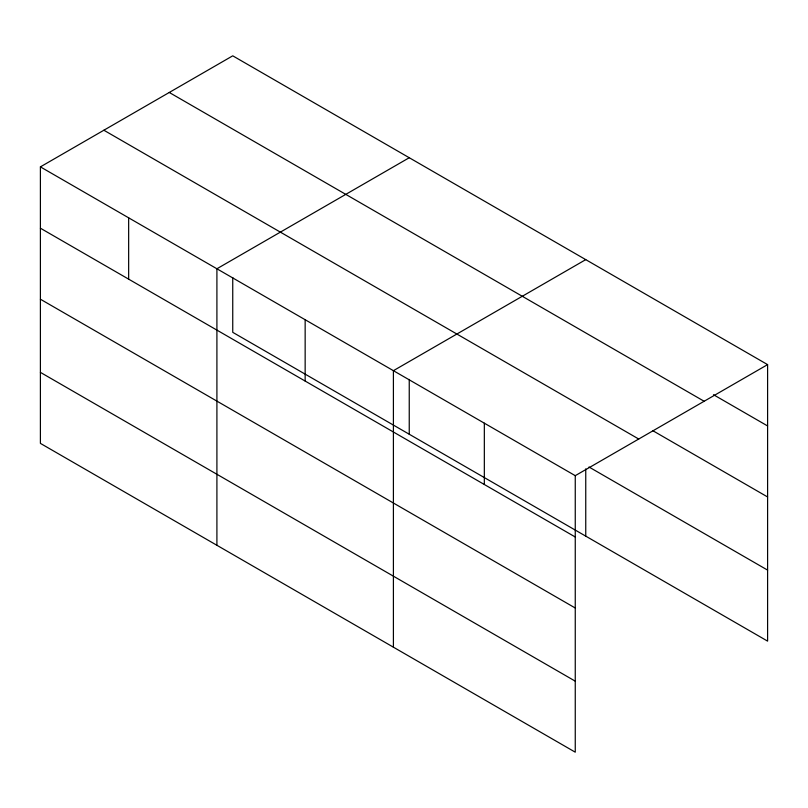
<?xml version="1.0" encoding="UTF-8"?>
<svg xmlns="http://www.w3.org/2000/svg" width="808" height="808" viewBox="0 0 808 808"><rect width="100%" height="100%" fill="white"/><g stroke="black" fill="none" stroke-linecap="round" stroke-linejoin="round"><path stroke-width="1.21" d="M575.256 608.01L575.256 475.67L40.4 166.872L40.4 443.38L575.256 752.177L575.256 608.01L40.4 299.212M232.744 277.518L232.744 332.33L767.6 641.128L767.6 364.62L232.744 55.823L40.4 166.872M409.242 157.732L216.908 268.771L216.908 545.279M585.75 259.631L393.405 370.68L393.405 647.188M575.256 475.67L767.6 364.62M713.474 394.698L767.6 425.947M169.266 92.465L704.132 401.263M652.864 430.714L767.6 496.96M103.868 130.229L638.734 439.027M588.992 467.004L767.6 570.115M40.4 228.199L575.256 536.997M40.4 372.367L575.256 681.164M585.75 468.862L585.75 536.138M484.335 423.17L484.335 484.497M409.242 379.417L409.242 434.229M305.151 319.726L305.151 381.053M128.654 217.827L128.654 279.154"/></g></svg>
